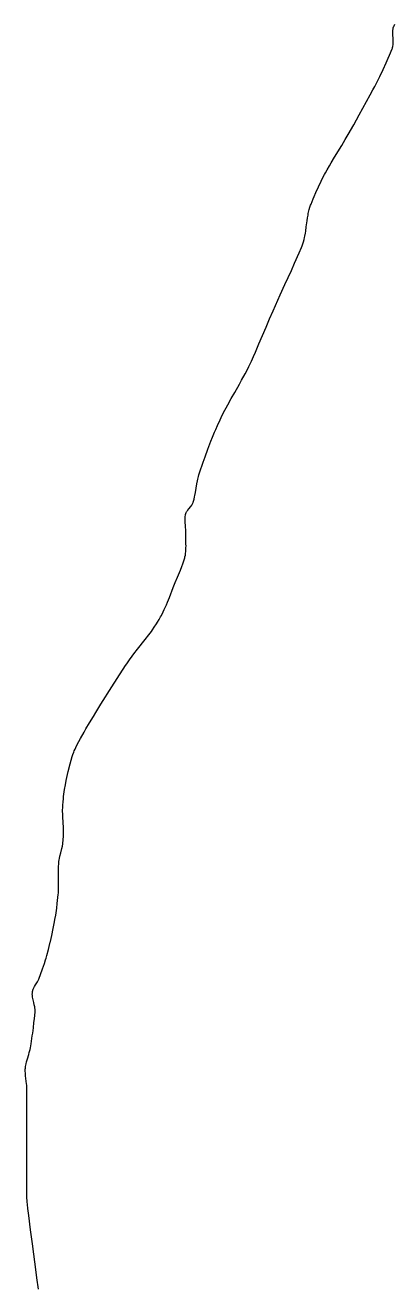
# Model space of a CAD drawing. Header units: millimetres. Extents: x 642261 to 742091, y 6812581 to 6930561.
# Drawn here: x 716265 to 716484, y 6838582 to 6839329 of the extents above; entities that cross this region are included whole.
import ezdxf

# ---------------------------------------------------------------- set-up
doc = ezdxf.new("R2010")
doc.units = ezdxf.units.MM
doc.layers.add('LimiteRegional', color=10, linetype='Continuous')

msp = doc.modelspace()

# ---------------------------------------------------------------- linework, layer by layer
at = {"layer": 'LimiteRegional', "color": 7, "linetype": 'Continuous'}
msp.add_lwpolyline([(716272.891, 6838580.502), (716271.936, 6838587.2441), (716271.476, 6838590.617), (716269.216, 6838607.3902), (716268.11, 6838615.782), (716267.047, 6838624.1891), (716266.5379, 6838628.402), (716266.302, 6838630.6751), (716266.18, 6838632.1921), (716266.008, 6838635.2291), (716265.9527, 6838636.7644), (716265.89, 6838639.791), (716265.872, 6838642.834), (716265.889, 6838648.9191), (716265.919, 6838664.403), (716265.925, 6838676.3201), (716265.906, 6838700.1551), (716265.869, 6838701.352), (716265.8109, 6838702.151), (716265.638, 6838703.746), (716265.223, 6838706.932), (716265.0711, 6838708.522), (716265.021, 6838709.581), (716265.016, 6838710.1111), (716265.039, 6838710.9051), (716265.072, 6838711.378), (716265.179, 6838712.3191), (716265.336, 6838713.253), (716265.463, 6838713.8731), (716265.764, 6838715.107), (716266.296, 6838716.947), (716267.059, 6838719.4011), (716267.423, 6838720.6331), (716267.751, 6838721.874), (716267.895, 6838722.498), (716268.081, 6838723.441), (716268.481, 6838725.8131), (716268.732, 6838727.3951), (716269.198, 6838730.5609), (716269.414, 6838732.144), (716269.816, 6838735.312), (716270.179, 6838738.48), (716270.401, 6838740.592), (716270.804, 6838744.8171), (716270.8329, 6838745.2771), (716270.821, 6838746.1992), (716270.731, 6838747.122), (716270.636, 6838747.7381), (716270.385, 6838748.969), (716270.085, 6838750.2012), (716269.678, 6838751.8431), (716269.499, 6838752.664), (716269.352, 6838753.4851), (716269.294, 6838753.895), (716269.231, 6838754.51), (716269.199, 6838755.3301), (716269.209, 6838755.7401), (716269.259, 6838756.3541), (716269.358, 6838756.9671), (716269.427, 6838757.274), (716269.5039, 6838757.5561), (716269.69, 6838758.1041), (716269.915, 6838758.6351), (716270.084, 6838758.98), (716270.456, 6838759.6531), (716271.073, 6838760.6341), (716271.921, 6838761.9281), (716272.321, 6838762.5839), (716272.684, 6838763.256), (716272.847, 6838763.601), (716273.062, 6838764.1301), (716275.292, 6838770.284), (716276.354, 6838773.39), (716277.018, 6838775.4771), (716277.333, 6838776.5271), (716277.779, 6838778.1091), (716278.708, 6838781.6201), (716279.155, 6838783.377), (716279.803, 6838786.016), (716279.8884, 6838786.3851), (716280.7211, 6838789.9861), (716281.57, 6838793.978), (716281.968, 6838795.985), (716282.345, 6838798.0089), (716282.582, 6838799.3601), (716283.023, 6838802.065), (716283.607, 6838806.1291), (716283.95, 6838808.8421), (716284.16, 6838810.6541), (716284.539, 6838814.2811), (716284.5981, 6838814.9421), (716284.684, 6838816.265), (716284.735, 6838817.5911), (716284.752, 6838818.4761), (716284.754, 6838820.247), (716284.707, 6838822.908), (716284.636, 6838826.4551), (716284.631, 6838828.2261), (716284.668, 6838829.9931), (716284.707, 6838830.875), (716284.797, 6838832.1951), (716284.845, 6838832.7102), (716284.975, 6838833.7361), (716285.142, 6838834.7591), (716285.271, 6838835.4381), (716285.56, 6838836.7942), (716286.042, 6838838.823), (716286.692, 6838841.5261), (716286.982, 6838842.8821), (716287.2269, 6838844.2421), (716287.3269, 6838844.9241), (716287.445, 6838845.9511), (716287.514, 6838846.795), (716287.603, 6838848.4851), (716287.6329, 6838850.1801), (716287.627, 6838851.3121), (716287.566, 6838853.5801), (716287.402, 6838856.9881), (716287.247, 6838860.0192), (716287.186, 6838861.534), (716287.138, 6838863.8051), (716287.166, 6838866.0711), (716287.216, 6838867.201), (716287.346, 6838868.8951), (716287.566, 6838870.9341), (716287.731, 6838872.291), (716288.108, 6838874.9971), (716288.319, 6838876.3471), (716288.782, 6838879.0421), (716289.3001, 6838881.733), (716289.673, 6838883.524), (716290.485, 6838887.105), (716291.569, 6838891.58), (716292.163, 6838893.7951), (716292.824, 6838895.9851), (716293.1891, 6838897.0681), (716293.718, 6838898.4981), (716294.0019, 6838899.2061), (716294.457, 6838900.258), (716294.949, 6838901.2981), (716295.2091, 6838901.8131), (716296.724, 6838904.688), (716297.752, 6838906.587), (716299.85, 6838910.3451), (716300.917, 6838912.2081), (716303.087, 6838915.9071), (716305.295, 6838919.579), (716306.7871, 6838922.017), (716309.804, 6838926.8841), (716316.202, 6838937.052), (716319.426, 6838942.1161), (716324.296, 6838949.686), (716325.038, 6838950.8121), (716326.5761, 6838953.03), (716328.1711, 6838955.2082), (716329.259, 6838956.6441), (716331.478, 6838959.4881), (716335.9661, 6838965.1431), (716338.168, 6838967.9981), (716339.597, 6838969.927), (716340.2961, 6838970.9011), (716341.323, 6838972.3782), (716342.643, 6838974.3791), (716343.28, 6838975.3951), (716344.202, 6838976.9411), (716345.08, 6838978.5151), (716345.502, 6838979.314), (716346.556, 6838981.4291), (716347.224, 6838982.852), (716348.491, 6838985.724), (716349.098, 6838987.171), (716350.271, 6838990.0801), (716352.556, 6838995.931), (716353.7199, 6838998.8531), (716355.0651, 6839002.046), (716356.277, 6839004.8621), (716356.868, 6839006.277), (716357.717, 6839008.4212), (716358.246, 6839009.8741), (716358.496, 6839010.6092), (716358.852, 6839011.7241), (716359.335, 6839013.432), (716359.4721, 6839013.991), (716359.697, 6839015.112), (716359.8641, 6839016.232), (716359.9461, 6839016.98), (716360.052, 6839018.476), (716360.088, 6839019.599), (716360.095, 6839020.3481), (716360.078, 6839021.845), (716359.9411, 6839026.34), (716359.9301, 6839028.5862), (716359.929, 6839029.707), (716359.846, 6839031.9511), (716359.6899, 6839034.9431), (716359.649, 6839036.4381), (716359.6671, 6839037.934), (716359.705, 6839038.681), (716359.741, 6839039.01), (716359.78, 6839039.2241), (716359.892, 6839039.6421), (716360.1331, 6839040.2441), (716360.337, 6839040.631), (716360.489, 6839040.8832), (716360.827, 6839041.3771), (716361.105, 6839041.741), (716361.701, 6839042.4541), (716362.934, 6839043.872), (716363.4971, 6839044.6021), (716363.828, 6839045.1061), (716363.976, 6839045.364), (716364.173, 6839045.7601), (716364.335, 6839046.1681), (716364.401, 6839046.378), (716364.578, 6839047.0051), (716364.897, 6839048.271), (716365.18, 6839049.5501), (716365.3511, 6839050.41), (716365.665, 6839052.1411), (716366.538, 6839057.369), (716366.869, 6839059.103), (716367.052, 6839059.9641), (716367.4671, 6839061.6721), (716367.7031, 6839062.5171), (716368.099, 6839063.7721), (716370.257, 6839070.061), (716371.358, 6839073.2001), (716373.055, 6839077.894), (716374.825, 6839082.5622), (716375.7441, 6839084.883), (716377.0111, 6839087.9631), (716377.664, 6839089.4951), (716378.67, 6839091.7831), (716380.243, 6839095.19), (716380.929, 6839096.609), (716382.3431, 6839099.4231), (716383.806, 6839102.2111), (716384.803, 6839104.057), (716386.834, 6839107.7281), (716388.895, 6839111.3821), (716391.646, 6839116.2471), (716393.006, 6839118.6861), (716395.0061, 6839122.3641), (716395.981, 6839124.2149), (716397.249, 6839126.6991), (716397.8661, 6839127.949), (716398.77, 6839129.836), (716400.068, 6839132.6951), (716401.1411, 6839135.165), (716403.252, 6839140.1231), (716407.42, 6839150.0621), (716409.529, 6839155.0181), (716411.58, 6839159.7261), (716412.968, 6839162.8561), (716415.7781, 6839169.103), (716418.614, 6839175.3411), (716422.3921, 6839183.6591), (716424.264, 6839187.8251), (716427.029, 6839194.0911), (716428.386, 6839197.2351), (716428.75, 6839198.133), (716428.9741, 6839198.7371), (716429.38, 6839199.9591), (716429.563, 6839200.577), (716429.8951, 6839201.822), (716430.186, 6839203.081), (716430.359, 6839203.926), (716430.667, 6839205.6299), (716430.871, 6839206.9161), (716431.234, 6839209.503), (716431.702, 6839212.9611), (716431.962, 6839214.682), (716432.2581, 6839216.3931), (716432.425, 6839217.2429), (716432.805, 6839218.9301), (716433.021, 6839219.7651), (716433.385, 6839221.0061), (716433.7999, 6839222.2321), (716434.029, 6839222.8381), (716435.264, 6839225.9161), (716435.9011, 6839227.446), (716436.881, 6839229.73), (716438.4129, 6839233.1271), (716440.02, 6839236.4881), (716440.854, 6839238.153), (716441.9979, 6839240.358), (716442.585, 6839241.4531), (716443.483, 6839243.0861), (716444.8721, 6839245.514), (716445.904, 6839247.2572), (716447.9991, 6839250.721), (716452.2101, 6839257.626), (716454.266, 6839261.109), (716455.9429, 6839264.025), (716459.263, 6839269.873), (716462.5491, 6839275.7401), (716469.0771, 6839287.516), (716470.6761, 6839290.4601), (716471.718, 6839292.4341), (716473.742, 6839296.4121), (716474.7261, 6839298.415), (716476.6411, 6839302.445), (716478.488, 6839306.506), (716479.6831, 6839309.2291), (716480.464, 6839311.0511), (716481.991, 6839314.7111), (716482.163, 6839315.174), (716482.26, 6839315.487), (716482.417, 6839316.122), (716482.477, 6839316.4431), (716482.566, 6839317.0941), (716482.6181, 6839317.7541), (716482.635, 6839318.1971), (716482.633, 6839319.093), (716482.608, 6839319.771), (716482.522, 6839321.135), (716482.4011, 6839322.955), (716482.37, 6839323.8581), (716482.376, 6839324.7531), (716482.397, 6839325.196), (716482.486, 6839326.0711), (716482.557, 6839326.503), (716482.7009, 6839327.1421), (716482.8961, 6839327.7691), (716483.014, 6839328.0771), (716483.55, 6839329.357)], dxfattribs=at)

doc.saveas('drawing.dxf')
